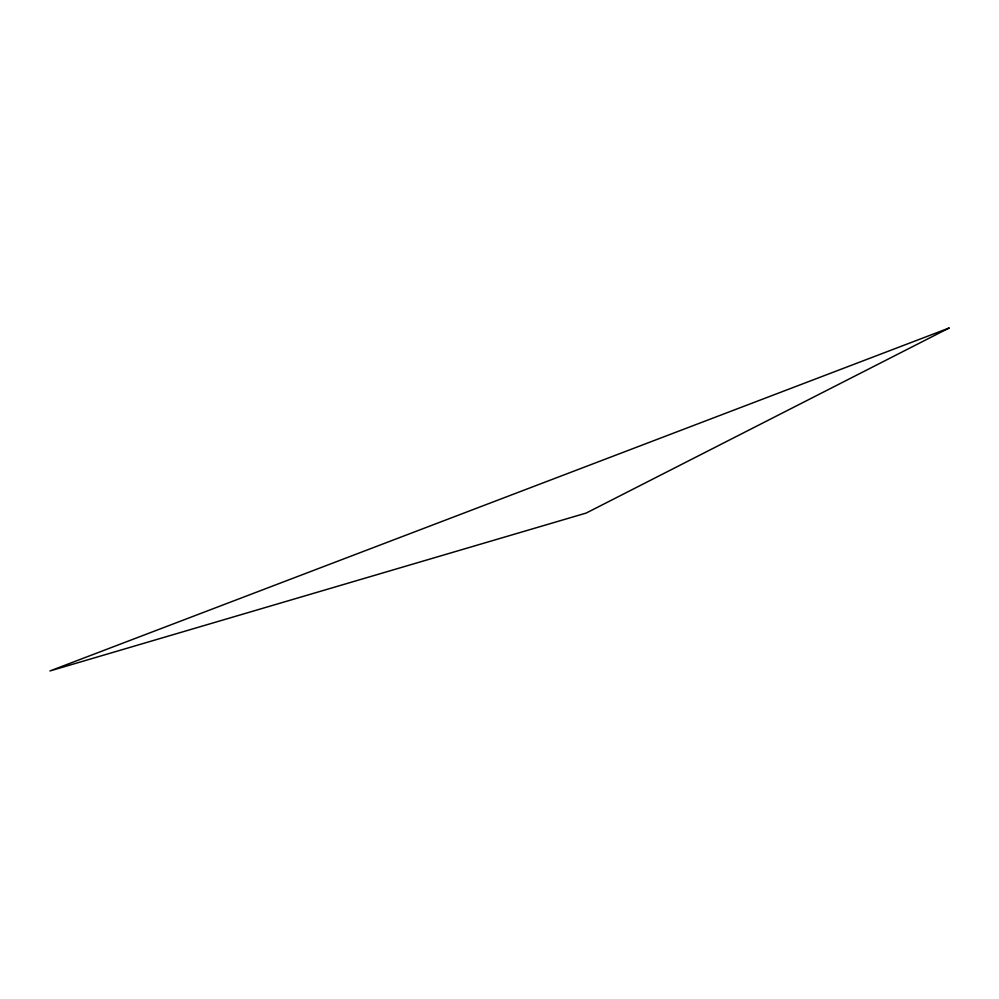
<?xml version="1.0" encoding="UTF-8"?>
<svg xmlns="http://www.w3.org/2000/svg" width="999" height="999" viewBox="0 0 999 999"><rect width="100%" height="100%" fill="white"/><g stroke="black" fill="none" stroke-linecap="round" stroke-linejoin="round"><path stroke-width="1.5" d="M949.05 328.047L586.213 513.049L49.95 670.953L949.05 328.047"/></g></svg>
